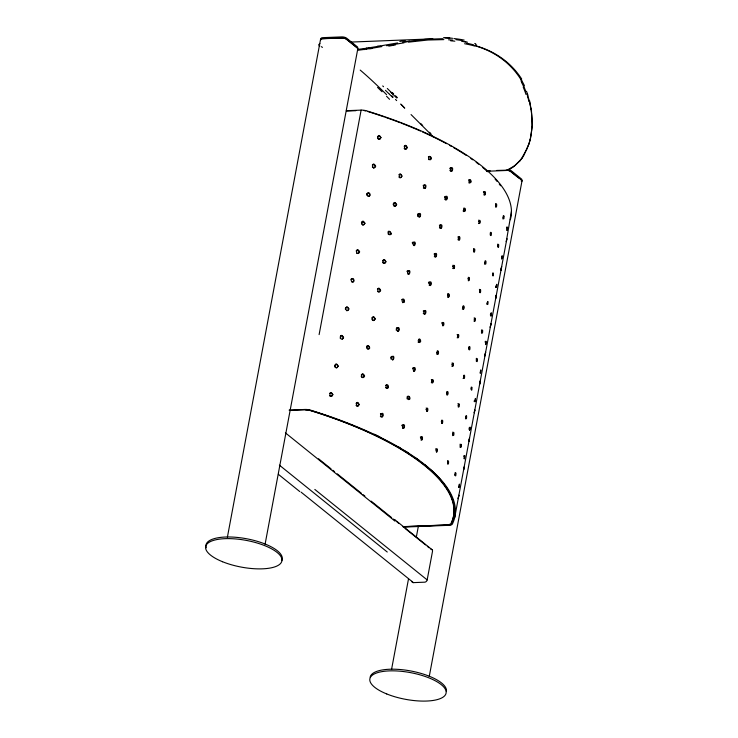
<?xml version="1.0" encoding="UTF-8"?>
<svg xmlns="http://www.w3.org/2000/svg" width="738" height="738" viewBox="0 0 738 738"><rect width="100%" height="100%" fill="white"/><g stroke="black" fill="none" stroke-linecap="round" stroke-linejoin="round"><path stroke-width="1.11" d="M487.311 302.294L486.96 304.453M490.632 313.207L490.392 315.126M492.615 274.416L492.624 273.152M469.239 427.708L469.008 429.368M485.244 342.331L485.253 341.297M506.628 228.088L506.637 227.055M463.824 456.914L463.898 455.641M471.195 389L471.204 387.182M470.927 181.935C471.739 180.155 469.008 178.227 468.944 180.893C468.372 184.408 473.482 182.277 469.137 180.515M495.853 285.883L495.558 287.377M468.944 441.001L468.879 441.545L469.294 439.534M506.923 238.457L506.277 241.64L511.434 211.299M474.414 400.466L474.174 401.62M468.999 440.734L469.553 438.04L469.359 439.193M464.008 467.754C464.599 464.193 462.827 473.695 463.953 468.095M474.7 410.632C475.29 407.053 473.501 416.656 474.635 410.974M480.051 382.072L480.244 380.919L480.069 381.638M227.378 537.273L320.55 39.409M265.071 544.303L357.819 48.699M319.111 334.618L361.122 110.119A6.863 2.398 10.6 0 1 366.952 110.931A233.881 81.909 10.6 0 1 510.309 219.758M391.546 669.495L408.492 578.97M416.324 537.107L418.446 525.788M411.795 581.341A2.389 1.873 -51.2 0 0 413.437 582.623L424.701 582.181A2.389 1.873 -51.2 0 0 427.164 579.902L432.505 551.341A2.389 1.873 -51.2 0 0 430.872 549.229M454.691 517.541L506.775 239.269M429.248 676.515L521.997 180.911M479.986 382.413L479.571 384.424L480.014 381.943M458.63 496.185L458.178 498.685L458.87 495.161L458.695 495.881M497.799 246.852L497.799 244.103M530.318 139.593L532.31 125.423L531.36 109.187M406.97 397.312L407.173 396.73M390.734 357.441C391.675 354.323 395.07 358.779 392.524 359.812M476.351 361.362L476.342 358.317M454.968 475.604L455.106 472.698M345.43 308.133L345.43 309.453M334.646 365.568C336.796 361.316 339.757 369.609 335.338 367.432M529.414 142.904L523.832 155.469A79.261 58.182 26 0 1 521.849 158.504M528.731 144.445C533.214 130.525 532.937 115.368 529.284 101.3M527.366 148.2L520.927 159.593A72.158 53.173 29 0 1 519.681 161.244M449.811 168.513L450.281 167.858M428.427 282.755L428.704 282.267M490.401 235.459L490.429 232.322M479.709 292.58L480.032 290.412L479.386 289.324M469.017 349.701L469.054 346.565M447.643 463.944L447.56 460.696M412.201 242.885L412.496 242.396M363.336 48.68L366.417 48.228M393.437 203.411L393.197 204.675M382.607 260.8L383.17 260.127M372.053 317.654L371.897 319.25M361.223 375.042C362.478 372.579 365.504 376.26 363.41 377.542M502.901 218.946L503.27 215.819M481.527 333.189L481.517 329.895M465.494 418.861L465.899 415.955M460.143 447.422L460.134 444.138M377.496 136.77C379.24 133.716 382.496 139.334 379 139.353M366.952 193.614L366.814 195.21M356.122 251.012C357.496 248.319 360.928 252.507 358.225 253.54M473.944 251.944L474.285 250.127L473.482 248.66M441.877 423.308L441.721 420.171M319.194 44.815L319.351 46.3M441.721 322.82C443.243 321.085 444.341 325.209 442.772 325.855M420.346 437.062C421.988 435.152 423.095 440.199 421.011 440.097M495.632 207.064L496.084 205.072L495.549 203.614M458.215 406.989L458.649 404.655L457.883 403.677M444.58 196.806C446.379 194.749 447.892 199.952 445.466 199.814M423.206 311.049C424.802 309.194 426.38 313.346 424.534 314.047M401.823 425.291C403.778 423.105 405.107 428.981 402.468 428.188M521.794 158.476L515.05 165.524L507.43 170.026M428.363 156.936C431.536 154.307 431.029 162.757 428.778 158.393C428.114 153.808 433.898 158.412 430.272 159.786M406.979 271.178C409.092 268.844 410.752 274.859 407.782 274.047M396.463 328.078L396.251 330.237M385.605 385.421C388.705 382.155 389.738 390.531 386.306 387.524C384.59 382.007 390.863 388.04 386.398 388.289M404.12 146.29C406.62 143.698 408.169 150.497 404.765 148.965M377.395 289.093C378.945 287.165 381.352 290.707 379.452 291.861M356.02 403.335C359.554 400.623 359.074 409.12 356.002 405.263M372.303 165.054C374.148 162.757 376.86 167.434 373.963 167.923M350.919 279.296C355.079 275.68 354.618 285.265 351.159 280.671C350.984 275.265 356.74 283.06 351.648 281.934M340.43 336.187L340.236 338.336M329.535 393.538C332.155 390.817 333.936 397.653 330.264 396.177M436.389 452.034L436.822 449.7L435.752 448.722M483.713 191.834C485.456 190.588 485.456 196.105 483.722 194.814M519.617 161.198L512.873 167.295L507.043 170.46L486.757 171.262M426.924 411.426L427.44 409.442L426.186 408.022M457.901 236.926C460.143 235.44 459.959 241.843 457.883 239.675M408.714 399.636C411.924 399.415 408.243 393.575 407.588 397.551C407.994 402.164 411.038 396.518 407.745 396.232M439.396 225.145C441.933 223.503 441.942 230.127 439.461 227.885M474.128 321.408L474.709 319.314L474.165 317.857M452.745 435.651L453.326 433.557L452.791 432.099M418.88 339.12C416.195 342.432 422.551 343.687 420.208 339.489C417.837 337.026 421.822 344.36 418.086 342.128M414.138 245.459L414.701 243.457L412.957 242.11M423.188 185.275C425.955 183.467 426.158 190.256 423.326 187.996M401.813 299.517C405.088 296.888 405.494 304.831 402.339 301.842C400.513 296.713 406.786 301.63 402.699 302.7M380.43 413.76C382.681 412.09 383.788 417.662 381.057 416.85M398.963 174.62C401.352 172.803 402.717 178.485 399.71 177.683M393.622 203.181C395.467 201.686 397.348 205.533 395.217 206.299M372.238 317.423C375.541 315.458 375.236 322.866 372.229 319.886M367.155 193.384C371.463 190.478 370.31 199.5 367.192 194.989C366.768 189.869 372.791 196.668 367.994 196.391M345.771 307.626C348.262 305.661 349.849 311.399 346.611 310.633M342.469 339.102C344.203 338.05 342.45 335.006 340.679 336.002M468.298 280.772L468.953 279.029L468.289 277.257M446.924 395.014L447.579 393.271L446.914 391.5M457.126 334.48C458.704 334.01 458.722 338.281 457.145 337.783M452.726 265.32C454.737 264.582 454.682 269.785 452.698 268.457M431.343 379.563C433.354 378.825 433.298 384.028 431.315 382.699M363.806 49.492L363.991 49.464M434.248 253.54C436.527 252.617 436.638 258.088 434.313 256.667M412.865 367.782C414.701 367.081 415.429 370.863 413.621 371.205M396.684 327.903C398.769 326.952 399.692 331.427 397.358 331.261M319.858 43.477L318.908 44.566L319.794 46.014M478.667 220.127C480.097 220.219 480.032 223.946 478.519 223.54M383.428 260.007C386.057 259.361 386.057 264.628 383.391 263.208M468.953 179.537C470.669 179.426 470.743 183.504 468.916 182.941M447.569 293.779C449.294 293.669 449.359 297.746 447.542 297.183M381.878 46.568L372.358 48.182M386.601 45.738L404.101 42.795M380.707 45.876L397.644 42.933M378.077 46.328L369 47.832M450.503 167.747C452.477 167.461 452.68 171.816 450.577 171.142M429.119 281.99C431.093 281.704 431.306 286.058 429.193 285.385M369.867 48.588L366.555 49.095M402.68 42.121L425.383 39.308L442.791 38.699M363.447 48.662L357.653 49.409M408.335 42.167L427.902 40.018L443.879 39.612M363.622 49.52L357.801 50.276M351.039 42.066L432.809 38.846M346.316 110.7L361.122 110.119M346.749 111.051L355.864 110.691M487.938 170.921L490.17 170.829M496.72 170.45L505.779 170.21A3.579 1.255 10.6 0 1 510.576 171.484L518.574 177.923M289.158 410.079L305.108 409.452A6.863 2.398 10.6 0 1 310.938 410.273A233.881 81.909 10.6 0 1 452.32 524.128A6.863 2.398 10.6 0 1 448.972 525.308L403.4 527.107M289.388 410.439L305.541 409.802A5.969 2.085 10.6 0 1 310.606 410.512A232.987 81.595 10.6 0 1 451.453 523.934A5.969 2.085 10.6 0 1 448.538 524.958L402.966 526.757M403.87 526.609L448.132 524.866L451.056 523.832A233.881 81.909 10.6 0 0 310.366 410.531L305.274 409.811M461.647 41.254L465.706 42.02M463.796 208.061C465.226 208.42 465.383 211.548 463.768 211.612M373.659 167.913L372.312 166.972M362.644 224.952C367.967 224.583 360.282 218.531 361.62 224.094M452.099 362.902L452.92 364.71L451.951 366.454M474.746 43.459L475.724 43.763M475.659 44.64L476.573 44.944M424.082 314.056L423.261 313.309M357.303 253.512L356.722 253.189M394.36 206.243L393.824 205.893M378.326 291.925L377.57 291.326M437.265 350.901C438.889 351.436 438.16 355.707 436.499 353.917M429.156 159.805L428.483 159.177M378.373 139.141L377.496 138.089M445.226 199.703L444.645 199.066M399.424 177.526L398.954 177.083M388.483 234.453C394.369 236.437 388.234 227.212 388.566 233.715C395.005 237.156 386.638 226.252 388.262 234.204M367.1 348.696C373.004 350.596 366.998 341.482 366.555 347.81M362.007 377.45L361.205 376.371M483.381 191.991L485.161 193.421M394.756 519.653L432.2 549.81M318.539 458.759L331.021 468.815M332.801 470.254L334.582 471.683M337.257 473.842L361.334 493.224M363.114 494.663L364.895 496.093M371.14 501.12L391.638 517.633M393.428 519.072L395.208 520.511M396.989 521.941L398.778 523.38M405.014 528.408L425.522 544.921M427.302 546.351L429.082 547.79M285.412 432.874L395.061 521.185M314.831 489.442L427.164 579.902M279.388 465.152L387.256 552.024M301.104 492.163L413.437 582.623M278.383 474.34L299.776 491.573M463.575 211.502L463.086 210.847M417.985 216.557C423.049 218.162 416.952 209.767 417.625 215.994M380.799 416.693L380.374 416.223M433.926 137.416L411.048 114.565M463.095 378.419L463.861 377.782L463.805 375.291M484.469 264.176L485.318 263.217L485.087 260.883M382.718 85.931L383.529 86.724M429.516 132.268L430.872 133.596M420.605 123.394L422.671 125.478M329.997 395.992L329.554 395.457M401.204 104.455L404.775 108.117M404.516 148.772L404.11 148.218M383.133 263.014L382.588 262.128M462.339 309.056C463.796 310.043 463.981 306.648 463.104 305.929M385.919 387.92L385.559 387.358M335.098 367.192L334.646 366.242M450.152 170.764L449.848 170.192M520.936 79.741L521.406 80.553M521.166 81.291L521.655 82.167M391.066 359.102L390.78 358.465M407.228 398.99L406.989 398.336M526.526 91.309L527.873 95.008M526.96 93.846L527.605 95.7M529.561 100.626L530.474 104.418M454.101 508.288A233.881 81.909 10.6 0 1 451.204 523.002M374.387 434.258A233.881 81.909 10.6 0 1 379.867 436.914M398.299 446.804A233.881 81.909 10.6 0 1 400.144 447.892M405.531 451.176A233.881 81.909 10.6 0 1 408.132 452.828M415.845 458.04A233.881 81.909 10.6 0 1 419.47 460.669M424.59 464.626A233.881 81.909 10.6 0 1 427.791 467.283M430.079 469.276A233.881 81.909 10.6 0 1 437.606 476.564M438.344 477.357A233.881 81.909 10.6 0 1 441.13 480.521M442.422 482.099A233.881 81.909 10.6 0 1 444.23 484.451M444.802 485.226A233.881 81.909 10.6 0 1 449.156 492.172M449.654 493.113A233.881 81.909 10.6 0 1 453.907 506.296M206.262 547.771A38.773 13.579 10.6 0 1 244.758 538.426A38.773 13.579 10.6 0 1 281.75 560.585M370.172 677.17A38.773 13.579 10.6 0 1 410.826 670.98A38.773 13.579 10.6 0 1 446.389 691.469M521.582 181.382A3.819 1.338 10.6 0 0 521.526 180.081L510.807 171.447A3.819 1.338 10.6 0 0 506.314 170.1M357.69 48.948A3.819 1.338 10.6 0 0 357.349 47.869L346.629 39.234A3.819 1.338 10.6 0 0 341.51 37.878L322.46 38.634A3.819 1.338 10.6 0 0 320.744 39.972M508.666 169.436A3.579 1.255 10.6 0 1 510.788 170.386L521.443 178.965A3.579 1.255 10.6 0 1 521.517 180.183M521.24 180.063A3.579 1.255 10.6 0 1 521.305 181.28M321.51 39.16A3.579 1.255 10.6 0 1 322.857 37.647L341.805 36.9A3.579 1.255 10.6 0 1 346.611 38.173L357.266 46.752A3.579 1.255 10.6 0 1 357.589 47.776M320.864 39.465A3.579 1.255 10.6 0 1 322.654 38.745L341.602 37.998A3.579 1.255 10.6 0 1 346.408 39.271L357.063 47.85A3.579 1.255 10.6 0 1 357.487 48.394M368.982 47.638A55.636 7.675 -9 0 1 366.463 48.025M380.125 45.802A73.246 3.561 -9.4 0 1 377.616 46.245M399.793 41.448A112.13 18.837 -13.3 0 1 405.07 40.618M443.446 37.758A181.64 96.918 -32.2 0 1 449.839 38.062M448.575 39.824A184.076 99.787 -33.2 0 1 452.781 40.11M453.888 38.533A187.858 106.89 -36.6 0 1 460.115 39.354A190.413 110.599 -38.4 0 1 464.174 40.092M463.307 41.328A192.987 113.2 -39.4 0 1 467.375 42.14M466.684 43.219A196.806 117.324 -41.2 0 1 473.731 44.87M450.697 40.83A184.408 101.217 -33.9 0 1 454.876 41.18M455.946 39.677A188.181 108.172 -37.3 0 1 462.117 40.599M474.626 45.488A201.216 123.347 -45.4 0 1 521.711 79.067M464.599 43.736A195.884 116.77 -41.1 0 1 474.654 46.033M521.6 80.396A198.162 124.353 -42.8 0 1 524.423 85.673M523.685 86.189A194.897 122.683 -41.8 0 1 525.908 91.706M527.615 95.147A187.858 120.7 -35.5 0 1 529.238 100.783M530.216 104.519A181.659 118.956 -29.9 0 1 531.056 109.298M530.225 139.574A122.951 87.757 4.6 0 1 529.284 142.877M475.881 46.014A200.238 123.098 -46 0 1 521.72 80.829M366.537 49.197A54.972 8.764 -9 0 1 363.945 49.575M372.469 48.394A59.492 7.694 -9 0 1 369.904 48.809M445.143 37.776A181.474 98.209 -33 0 1 452.56 38.293M405.245 41.891A122.683 26.669 -14.7 0 1 409.553 41.263M395.402 44.935A79.224 2.315 -9.6 0 1 388.751 46.125M521.498 82.287A197.064 123.347 -43.5 0 1 523.722 86.733M523.205 87.066A193.301 121.669 -41.6 0 1 525.991 94.455M528.62 144.417A111.798 80.341 9.3 0 1 527.209 148.153M527.356 95.829A186.935 120.082 -35.3 0 1 528.971 101.457M392.348 92.591A187.904 11.771 47.8 0 1 393.612 93.864M395.513 95.792A187.904 11.771 47.8 0 1 397.431 97.739M395.522 99.445A193.005 19.492 49.2 0 1 396.657 100.608M391.943 95.82A195.552 24.326 50.1 0 1 393.096 96.982M391.002 92.296A188.19 13.976 48.1 0 1 396.61 97.96M377.542 87.388A201.216 34.806 52.3 0 1 382.016 91.752M386.527 96.235A201.216 34.806 52.3 0 1 389.553 99.307M387.293 88.477A192.083 21.356 49.5 0 1 392.782 93.938M360.199 70.082A200.238 35.811 52.6 0 1 386.546 94.63M404.424 107.923A181.447 1.605 46 0 1 400.697 104.021M385.467 90.313A197.138 28.671 51 0 1 388.917 93.726M389.323 94.077A194.638 24.068 50 0 1 392.754 97.536M322.469 47.352A111.853 9.64 11.5 0 1 321.325 46.66M367.681 111.503A232.987 81.595 10.6 0 1 384.304 116.945M385.384 117.324A232.987 81.595 10.6 0 1 400.217 122.729M401.251 123.126A232.987 81.595 10.6 0 1 420.429 131.023M422.477 131.927A232.987 81.595 10.6 0 1 431.462 136.069M432.44 136.539A232.987 81.595 10.6 0 1 446.472 143.67M449.543 145.349A232.987 81.595 10.6 0 1 451.555 146.465M453.538 147.6A232.987 81.595 10.6 0 1 466.222 155.377M470.881 158.522A232.987 81.595 10.6 0 1 472.68 159.786M476.167 162.323A232.987 81.595 10.6 0 1 478.676 164.233M482.809 167.544A232.987 81.595 10.6 0 1 487.634 171.733M495.152 179.205A232.987 81.595 10.6 0 1 497.181 181.511M499.266 184.057A232.987 81.595 10.6 0 1 500.567 185.755M364.065 110.608A5.969 2.085 10.6 0 1 365.808 110.949M447.579 462.477C448.667 468.04 449.128 456.96 447.579 462.477M452.92 433.916C454.018 439.479 454.47 428.4 452.92 433.916M458.261 405.356C459.359 410.918 459.82 399.839 458.261 405.356M458.805 487.255C459.368 488.888 459.866 479.266 458.805 487.255M463.612 376.795C464.709 382.358 465.161 371.279 463.612 376.795M464.156 458.695C464.719 460.235 465.226 450.798 464.156 458.695M468.953 348.235C470.051 353.797 470.512 342.718 468.953 348.235M469.497 430.134C470.041 431.509 470.521 422.514 469.497 430.134M474.303 319.674C475.392 325.237 475.853 314.157 474.303 319.674M474.848 401.573C475.401 403.206 475.909 393.585 474.848 401.573M479.645 291.113C480.742 296.676 481.194 285.597 479.645 291.113M480.189 373.013C480.752 374.553 481.259 365.116 480.189 373.013M484.986 262.553C486.084 268.115 486.545 257.036 484.986 262.553M485.53 344.452C486.093 346.085 486.591 336.463 485.53 344.452M490.336 233.992C491.434 239.555 491.886 228.476 490.336 233.992M490.881 315.892C491.443 317.432 491.951 307.995 490.881 315.892M495.678 205.432C496.775 210.994 497.237 199.915 495.678 205.432M496.222 287.331C496.775 288.706 497.237 279.72 496.222 287.331M501.572 258.77C502.126 260.403 502.633 250.782 501.572 258.77M506.914 230.21C507.476 231.75 507.984 222.313 506.914 230.21M420.844 437.938C422.468 444.304 423.557 433.151 420.844 437.938M426.186 409.378C427.819 415.743 428.898 404.59 426.186 409.378M431.536 380.817C433.16 387.182 434.248 376.029 431.536 380.817M436.878 352.257C438.51 358.622 439.59 347.469 436.878 352.257M442.219 323.696C443.852 330.061 444.931 318.908 442.219 323.696M447.569 295.135C449.193 301.501 450.281 290.348 447.569 295.135M452.911 266.575C454.543 272.94 455.623 261.787 452.911 266.575M458.261 238.014C459.885 244.379 460.973 233.226 458.261 238.014M463.602 209.454C465.235 215.819 466.315 204.666 463.602 209.454M455.226 474.774C456.029 479.276 456.278 468.667 455.226 474.774M460.577 446.213C461.361 450.687 461.647 440.162 460.577 446.213M465.918 417.653C466.72 422.154 466.969 411.546 465.918 417.653M471.259 389.092C472.062 393.594 472.311 382.985 471.259 389.092M476.61 360.531C477.403 365.006 477.68 354.48 476.61 360.531M481.951 331.971C482.753 336.473 483.003 325.864 481.951 331.971M487.301 303.41C488.095 307.912 488.344 297.303 487.301 303.41M492.643 274.85C493.436 279.324 493.713 268.798 492.643 274.85M497.984 246.289C498.787 250.791 499.036 240.182 497.984 246.289M503.334 217.728C504.137 222.23 504.386 211.621 503.334 217.728M484.903 355.836L485.595 352.358L484.903 355.836M490.244 327.275L490.936 323.798L490.244 327.275M495.595 298.715L496.277 295.237L495.595 298.715M500.936 270.154L501.628 266.676L500.936 270.154M436.047 450.014C437.145 456.315 438.418 445.328 436.047 450.014M441.398 421.453C442.486 427.754 443.769 416.767 441.398 421.453M446.739 392.893C447.837 399.193 449.11 388.206 446.739 392.893M452.09 364.332C453.178 370.633 454.46 359.646 452.09 364.332M457.431 335.772C458.519 342.072 459.802 331.085 457.431 335.772M462.772 307.211C463.87 313.512 465.143 302.525 462.772 307.211M468.123 278.65C469.211 284.951 470.493 273.964 468.123 278.65M473.464 250.09C474.562 256.39 475.835 245.403 473.464 250.09M478.814 221.529C479.903 227.83 481.185 216.843 478.814 221.529M484.156 192.969C485.244 199.269 486.526 188.282 484.156 192.969M332.893 394.655C328.862 400.789 329.019 387.57 332.893 394.655M338.235 366.094C334.203 372.229 334.36 359.009 338.235 366.094M343.576 337.534C339.545 343.668 339.711 330.449 343.576 337.534M348.926 308.973C344.895 315.108 345.052 301.888 348.926 308.973M359.618 251.852C355.587 257.986 355.744 244.767 359.618 251.852M364.959 223.291C360.928 229.426 361.085 216.206 364.959 223.291M375.651 166.17C371.62 172.305 371.777 159.085 375.651 166.17M380.993 137.609C376.961 143.744 377.118 130.525 380.993 137.609M359.249 404.59C355.393 410.596 355.753 397.385 359.249 404.59M364.59 376.029C360.734 382.035 361.094 368.825 364.59 376.029M369.434 347.644C366.26 352.893 366.435 340.79 369.434 347.644M375.282 318.908C371.426 324.914 371.786 311.704 375.282 318.908M380.624 290.348C376.767 296.353 377.127 283.143 380.624 290.348M385.974 261.787C382.118 267.793 382.478 254.582 385.974 261.787M396.657 204.666C392.8 210.671 393.16 197.461 396.657 204.666M402.007 176.105C398.151 182.111 398.511 168.901 402.007 176.105M407.348 147.545C403.492 153.55 403.852 140.34 407.348 147.545M380.624 414.424C382.515 422.154 385.254 409.728 380.624 414.424M391.315 357.303C393.197 365.033 395.946 352.607 391.315 357.303M396.657 328.742C398.548 336.473 401.287 324.047 396.657 328.742M407.348 271.621C409.239 279.351 411.979 266.925 407.348 271.621M412.69 243.06C414.581 250.791 417.321 238.365 412.69 243.06M418.04 214.5C419.922 222.23 422.671 209.804 418.04 214.5M423.381 185.939C425.272 193.67 428.012 181.244 423.381 185.939M402.284 425.771C403.778 433.51 406.518 421.214 402.284 425.771M412.976 368.649C414.47 376.389 417.21 364.092 412.976 368.649M423.667 311.528C425.153 319.268 427.902 306.971 423.667 311.528M429.009 282.968C430.503 290.707 433.243 278.411 429.009 282.968M434.35 254.407C435.844 262.147 438.584 249.85 434.35 254.407M439.7 225.846C441.195 233.586 443.935 221.289 439.7 225.846M445.042 197.286C446.536 205.026 449.276 192.729 445.042 197.286M450.392 168.725C451.877 176.465 454.626 164.168 450.392 168.725M222.535 561.729A38.773 13.579 10.6 0 0 281.907 560.898A38.773 13.579 10.6 0 0 226.944 538.62A38.773 13.579 10.6 0 0 222.535 561.729M386.712 693.941A38.773 13.579 10.6 0 0 446.084 693.12A38.773 13.579 10.6 0 0 391.122 670.842A38.773 13.579 10.6 0 0 386.712 693.941"/></g></svg>
